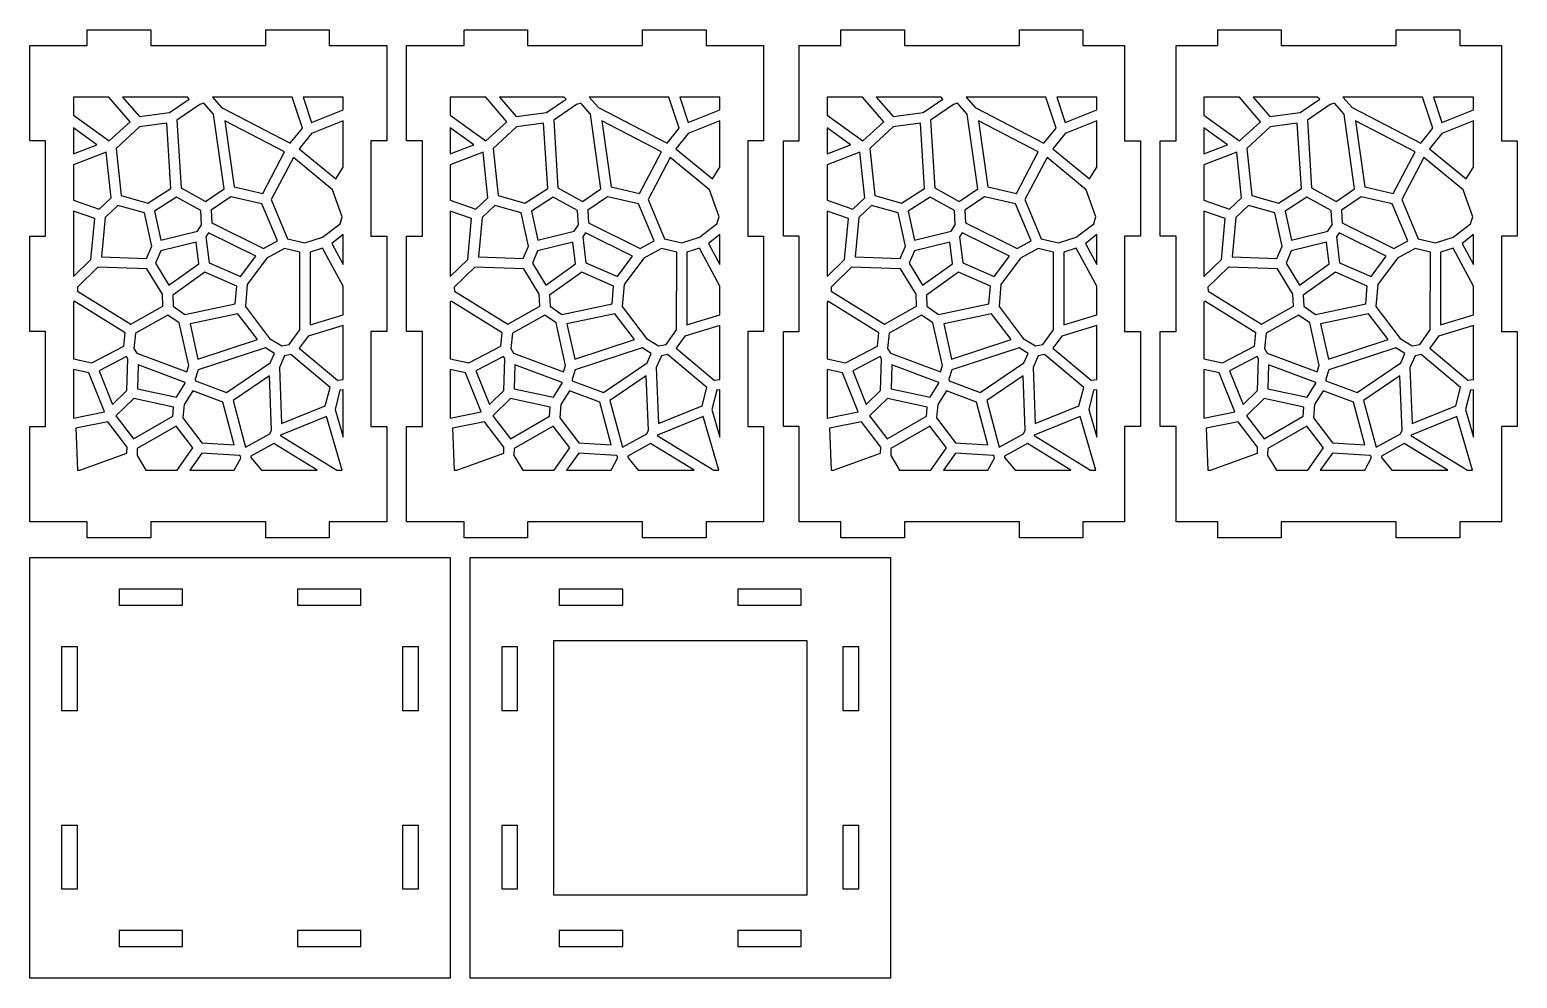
# Model space of a CAD drawing. Header units: millimetres. Extents: x 0 to 375, y -239 to 0.
import ezdxf

# ---------------------------------------------------------------- set-up
doc = ezdxf.new("R2010")
doc.units = ezdxf.units.MM
doc.layers.add('CUT', color=1, linetype='Continuous')

msp = doc.modelspace()

# ---------------------------------------------------------------- linework, layer by layer
at = {"layer": 'CUT'}
for points in [[(4, -124), (0, -124), (0, -100), (4, -100), (4, -76), (0, -76), (0, -52), (4, -52), (4, -28), (0, -28), (0, -4), (4, -4), (14.5, -4), (14.5, 0), (30.5, 0), (30.5, -4), (59.5, -4), (59.5, 0), (75.5, 0), (75.5, -4), (86, -4), (90, -4), (90, -28), (86, -28), (86, -52), (90, -52), (90, -76), (86, -76), (86, -100), (90, -100), (90, -124), (86, -124), (75.5, -124), (75.5, -128), (59.5, -128), (59.5, -124), (30.5, -124), (30.5, -128), (14.5, -128), (14.5, -124), (4, -124)], [(99, -124), (95, -124), (95, -100), (99, -100), (99, -76), (95, -76), (95, -52), (99, -52), (99, -28), (95, -28), (95, -4), (99, -4), (109.5, -4), (109.5, 0), (125.5, 0), (125.5, -4), (154.5, -4), (154.5, 0), (170.5, 0), (170.5, -4), (181, -4), (185, -4), (185, -28), (181, -28), (181, -52), (185, -52), (185, -76), (181, -76), (181, -100), (185, -100), (185, -124), (181, -124), (170.5, -124), (170.5, -128), (154.5, -128), (154.5, -124), (125.5, -124), (125.5, -128), (109.5, -128), (109.5, -124), (99, -124)], [(265.5, -128), (249.5, -128), (249.5, -124), (220.5, -124), (220.5, -128), (204.5, -128), (204.5, -124), (194, -124), (194, -100), (190, -100), (190, -76), (194, -76), (194, -52), (190, -52), (190, -28), (194, -28), (194, -4), (204.5, -4), (204.5, 0), (220.5, 0), (220.5, -4), (249.5, -4), (249.5, 0), (265.5, 0), (265.5, -4), (276, -4), (276, -28), (280, -28), (280, -52), (276, -52), (276, -76), (280, -76), (280, -100), (276, -100), (276, -124), (265.5, -124), (265.5, -128)], [(360.5, -128), (344.5, -128), (344.5, -124), (315.5, -124), (315.5, -128), (299.5, -128), (299.5, -124), (289, -124), (289, -100), (285, -100), (285, -76), (289, -76), (289, -52), (285, -52), (285, -28), (289, -28), (289, -4), (299.5, -4), (299.5, 0), (315.5, 0), (315.5, -4), (344.5, -4), (344.5, 0), (360.5, 0), (360.5, -4), (371, -4), (371, -28), (375, -28), (375, -52), (371, -52), (371, -76), (375, -76), (375, -100), (371, -100), (371, -124), (360.5, -124), (360.5, -128)], [(25.31, -23.16), (19.95, -17), (11, -17), (11, -21.49), (20, -28.01), (25.31, -23.16)], [(40.21, -17.46), (39.73, -17), (23.4, -17), (27.65, -21.89), (35.26, -20.85), (40.21, -17.46)], [(44.32, -43.25), (49, -40.06), (46.33, -21.24), (43.89, -18.48), (42.85, -18.81), (37.08, -22.75), (38.16, -39.87), (44.32, -43.25)], [(68.74, -24.8), (66.15, -17), (46.05, -17), (48.38, -19.63), (65.67, -28.57), (68.74, -24.8)], [(79, -17), (68.89, -17), (71, -23.36), (79, -20.19), (79, -17)], [(120.31, -23.16), (114.95, -17), (106, -17), (106, -21.49), (115, -28.01), (120.31, -23.16)], [(135.21, -17.46), (134.73, -17), (118.4, -17), (122.65, -21.89), (130.26, -20.85), (135.21, -17.46)], [(139.32, -43.25), (144, -40.06), (141.33, -21.24), (138.89, -18.48), (137.85, -18.81), (132.08, -22.75), (133.16, -39.87), (139.32, -43.25)], [(163.74, -24.8), (161.15, -17), (141.05, -17), (143.38, -19.63), (160.67, -28.57), (163.74, -24.8)], [(174, -17), (163.89, -17), (166, -23.36), (174, -20.19), (174, -17)], [(215.31, -23.16), (209.95, -17), (201, -17), (201, -21.49), (210, -28.01), (215.31, -23.16)], [(230.21, -17.46), (229.73, -17), (213.4, -17), (217.65, -21.89), (225.26, -20.85), (230.21, -17.46)], [(234.32, -43.25), (239, -40.06), (236.33, -21.24), (233.89, -18.48), (232.85, -18.81), (227.08, -22.75), (228.16, -39.87), (234.32, -43.25)], [(258.74, -24.8), (256.15, -17), (236.05, -17), (238.38, -19.63), (255.67, -28.57), (258.74, -24.8)], [(269, -17), (258.89, -17), (261, -23.36), (269, -20.19), (269, -17)], [(310.31, -23.16), (304.95, -17), (296, -17), (296, -21.49), (305, -28.01), (310.31, -23.16)], [(325.21, -17.46), (324.73, -17), (308.4, -17), (312.65, -21.89), (320.26, -20.85), (325.21, -17.46)], [(329.32, -43.25), (334, -40.06), (331.33, -21.24), (328.89, -18.48), (327.85, -18.81), (322.08, -22.75), (323.16, -39.87), (329.32, -43.25)], [(353.74, -24.8), (351.15, -17), (331.05, -17), (333.38, -19.63), (350.67, -28.57), (353.74, -24.8)], [(364, -17), (353.89, -17), (356, -23.36), (364, -20.19), (364, -17)], [(11, -31.29), (16.93, -29), (11, -24.7), (11, -31.29)], [(23.08, -41.8), (29.78, -43.66), (35.57, -39.98), (34.53, -23.57), (27.71, -24.5), (21.81, -29.88), (23.08, -41.8)], [(49.21, -22.98), (51.56, -39.61), (58.76, -41.24), (64.25, -30.77), (49.21, -22.98)], [(77.13, -37.59), (79, -34.6), (79, -22.99), (70.99, -26.15), (67.9, -30.01), (77.13, -37.59)], [(106, -31.29), (111.93, -29), (106, -24.7), (106, -31.29)], [(118.08, -41.8), (124.78, -43.66), (130.57, -39.98), (129.53, -23.57), (122.71, -24.5), (116.81, -29.88), (118.08, -41.8)], [(144.21, -22.98), (146.56, -39.61), (153.76, -41.24), (159.25, -30.77), (144.21, -22.98)], [(172.13, -37.59), (174, -34.6), (174, -22.99), (165.99, -26.15), (162.9, -30.01), (172.13, -37.59)], [(201, -31.29), (206.93, -29), (201, -24.7), (201, -31.29)], [(213.08, -41.8), (219.78, -43.66), (225.57, -39.98), (224.53, -23.57), (217.71, -24.5), (211.81, -29.88), (213.08, -41.8)], [(239.21, -22.98), (241.56, -39.61), (248.76, -41.24), (254.25, -30.77), (239.21, -22.98)], [(267.13, -37.59), (269, -34.6), (269, -22.99), (260.99, -26.15), (257.9, -30.01), (267.13, -37.59)], [(296, -31.29), (301.93, -29), (296, -24.7), (296, -31.29)], [(308.08, -41.8), (314.78, -43.66), (320.57, -39.98), (319.53, -23.57), (312.71, -24.5), (306.81, -29.88), (308.08, -41.8)], [(334.21, -22.98), (336.56, -39.61), (343.76, -41.24), (349.25, -30.77), (334.21, -22.98)], [(362.13, -37.59), (364, -34.6), (364, -22.99), (355.99, -26.15), (352.9, -30.01), (362.13, -37.59)], [(19.3, -30.88), (11, -34.07), (11, -42.92), (17.46, -45.19), (20.52, -42.31), (19.3, -30.88)], [(78.25, -48.93), (78.8, -47.18), (76.34, -40.31), (66.45, -32.18), (60.88, -42.79), (65.02, -52.65), (69.35, -53.71), (73.84, -52.29), (78.25, -48.93)], [(114.3, -30.88), (106, -34.07), (106, -42.92), (112.46, -45.19), (115.52, -42.31), (114.3, -30.88)], [(173.25, -48.93), (173.8, -47.18), (171.34, -40.31), (161.45, -32.18), (155.88, -42.79), (160.02, -52.65), (164.35, -53.71), (168.84, -52.29), (173.25, -48.93)], [(209.3, -30.88), (201, -34.07), (201, -42.92), (207.46, -45.19), (210.52, -42.31), (209.3, -30.88)], [(268.25, -48.93), (268.8, -47.18), (266.34, -40.31), (256.45, -32.18), (250.88, -42.79), (255.02, -52.65), (259.35, -53.71), (263.84, -52.29), (268.25, -48.93)], [(304.3, -30.88), (296, -34.07), (296, -42.92), (302.46, -45.19), (305.52, -42.31), (304.3, -30.88)], [(363.25, -48.93), (363.8, -47.18), (361.34, -40.31), (351.45, -32.18), (345.88, -42.79), (350.02, -52.65), (354.35, -53.71), (358.84, -52.29), (363.25, -48.93)], [(29.43, -57.6), (30.74, -54.51), (28.89, -46.11), (22.24, -44.27), (19.02, -47.29), (18.09, -57.22), (29.43, -57.6)], [(33.08, -53.05), (42.25, -50.77), (43.3, -49.12), (43.13, -45.57), (36.96, -42.17), (31.46, -45.67), (33.08, -53.05)], [(45.88, -48.64), (58.91, -55.1), (62.42, -53.18), (58.5, -43.85), (50.66, -42.07), (45.73, -45.44), (45.88, -48.64)], [(124.43, -57.6), (125.74, -54.51), (123.89, -46.11), (117.24, -44.27), (114.02, -47.29), (113.09, -57.22), (124.43, -57.6)], [(128.08, -53.05), (137.25, -50.77), (138.3, -49.12), (138.13, -45.57), (131.96, -42.17), (126.46, -45.67), (128.08, -53.05)], [(140.88, -48.64), (153.91, -55.1), (157.42, -53.18), (153.5, -43.85), (145.66, -42.07), (140.73, -45.44), (140.88, -48.64)], [(219.43, -57.6), (220.74, -54.51), (218.89, -46.11), (212.24, -44.27), (209.02, -47.29), (208.09, -57.22), (219.43, -57.6)], [(223.08, -53.05), (232.25, -50.77), (233.3, -49.12), (233.13, -45.57), (226.96, -42.17), (221.46, -45.67), (223.08, -53.05)], [(235.88, -48.64), (248.91, -55.1), (252.42, -53.18), (248.5, -43.85), (240.66, -42.07), (235.73, -45.44), (235.88, -48.64)], [(314.43, -57.6), (315.74, -54.51), (313.89, -46.11), (307.24, -44.27), (304.02, -47.29), (303.09, -57.22), (314.43, -57.6)], [(318.08, -53.05), (327.25, -50.77), (328.3, -49.12), (328.13, -45.57), (321.96, -42.17), (316.46, -45.67), (318.08, -53.05)], [(330.88, -48.64), (343.91, -55.1), (347.42, -53.18), (343.5, -43.85), (335.66, -42.07), (330.73, -45.44), (330.88, -48.64)], [(16.39, -47.57), (11, -45.68), (11, -62.18), (15.42, -57.88), (16.39, -47.57)], [(111.39, -47.57), (106, -45.68), (106, -62.18), (110.42, -57.88), (111.39, -47.57)], [(206.39, -47.57), (201, -45.68), (201, -62.18), (205.42, -57.88), (206.39, -47.57)], [(301.39, -47.57), (296, -45.68), (296, -62.18), (300.42, -57.88), (301.39, -47.57)], [(44.41, -52.21), (45.19, -58.72), (53.15, -62.15), (56.97, -57.04), (45.08, -51.15), (44.41, -52.21)], [(79, -59.14), (79, -51.63), (76.13, -53.82), (79, -59.14)], [(139.41, -52.21), (140.19, -58.72), (148.15, -62.15), (151.97, -57.04), (140.08, -51.15), (139.41, -52.21)], [(174, -59.14), (174, -51.63), (171.13, -53.82), (174, -59.14)], [(234.41, -52.21), (235.19, -58.72), (243.15, -62.15), (246.97, -57.04), (235.08, -51.15), (234.41, -52.21)], [(269, -59.14), (269, -51.63), (266.13, -53.82), (269, -59.14)], [(329.41, -52.21), (330.19, -58.72), (338.15, -62.15), (341.97, -57.04), (330.08, -51.15), (329.41, -52.21)], [(364, -59.14), (364, -51.63), (361.13, -53.82), (364, -59.14)], [(31.74, -58.82), (35.1, -64.33), (42.61, -59.01), (41.95, -53.52), (33.04, -55.74), (31.74, -58.82)], [(65.4, -79.29), (68.07, -75.65), (68.09, -56.08), (64.26, -55.14), (59.81, -57.57), (54.84, -64.23), (54.35, -69.74), (60.47, -77.77), (63.55, -79.68), (65.4, -79.29)], [(70.69, -56.02), (70.67, -74.33), (79, -71.84), (79, -64.61), (73.82, -55.02), (70.69, -56.02)], [(126.74, -58.82), (130.1, -64.33), (137.61, -59.01), (136.95, -53.52), (128.04, -55.74), (126.74, -58.82)], [(160.4, -79.29), (163.07, -75.65), (163.09, -56.08), (159.26, -55.14), (154.81, -57.57), (149.84, -64.23), (149.35, -69.74), (155.47, -77.77), (158.55, -79.68), (160.4, -79.29)], [(165.69, -56.02), (165.67, -74.33), (174, -71.84), (174, -64.61), (168.82, -55.02), (165.69, -56.02)], [(221.74, -58.82), (225.1, -64.33), (232.61, -59.01), (231.95, -53.52), (223.04, -55.74), (221.74, -58.82)], [(255.4, -79.29), (258.07, -75.65), (258.09, -56.08), (254.26, -55.14), (249.81, -57.57), (244.84, -64.23), (244.35, -69.74), (250.47, -77.77), (253.55, -79.68), (255.4, -79.29)], [(260.69, -56.02), (260.67, -74.33), (269, -71.84), (269, -64.61), (263.82, -55.02), (260.69, -56.02)], [(316.74, -58.82), (320.1, -64.33), (327.61, -59.01), (326.95, -53.52), (318.04, -55.74), (316.74, -58.82)], [(350.4, -79.29), (353.07, -75.65), (353.09, -56.08), (349.26, -55.14), (344.81, -57.57), (339.84, -64.23), (339.35, -69.74), (345.47, -77.77), (348.55, -79.68), (350.4, -79.29)], [(355.69, -56.02), (355.67, -74.33), (364, -71.84), (364, -64.61), (358.82, -55.02), (355.69, -56.02)], [(12.06, -65.84), (25.49, -74.16), (33.57, -69.65), (33.44, -66.59), (29.54, -60.2), (17.18, -59.8), (12.02, -64.82), (12.06, -65.84)], [(107.06, -65.84), (120.49, -74.16), (128.57, -69.65), (128.44, -66.59), (124.54, -60.2), (112.18, -59.8), (107.02, -64.82), (107.06, -65.84)], [(202.06, -65.84), (215.49, -74.16), (223.57, -69.65), (223.44, -66.59), (219.54, -60.2), (207.18, -59.8), (202.02, -64.82), (202.06, -65.84)], [(297.06, -65.84), (310.49, -74.16), (318.57, -69.65), (318.44, -66.59), (314.54, -60.2), (302.18, -59.8), (297.02, -64.82), (297.06, -65.84)], [(36.18, -69.69), (39.12, -71.71), (51.8, -69.05), (52.2, -64.57), (44.15, -61.1), (36.05, -66.84), (36.18, -69.69)], [(131.18, -69.69), (134.12, -71.71), (146.8, -69.05), (147.2, -64.57), (139.15, -61.1), (131.05, -66.84), (131.18, -69.69)], [(226.18, -69.69), (229.12, -71.71), (241.8, -69.05), (242.2, -64.57), (234.15, -61.1), (226.05, -66.84), (226.18, -69.69)], [(321.18, -69.69), (324.12, -71.71), (336.8, -69.05), (337.2, -64.57), (329.15, -61.1), (321.05, -66.84), (321.18, -69.69)], [(11, -82.94), (15.66, -83.95), (23.73, -79.73), (24.08, -76.35), (11.2, -68.37), (11, -68.68), (11, -82.94)], [(106, -82.94), (110.66, -83.95), (118.73, -79.73), (119.08, -76.35), (106.2, -68.37), (106, -68.68), (106, -82.94)], [(201, -82.94), (205.66, -83.95), (213.73, -79.73), (214.08, -76.35), (201.2, -68.37), (201, -68.68), (201, -82.94)], [(296, -82.94), (300.66, -83.95), (308.73, -79.73), (309.08, -76.35), (296.2, -68.37), (296, -68.68), (296, -82.94)], [(40.09, -84.6), (37.69, -73.88), (34.84, -71.93), (26.68, -76.48), (26.28, -80.29), (26.97, -81.53), (39.58, -86.22), (40.09, -84.6)], [(57.44, -78.07), (52.47, -71.56), (40.4, -74.09), (42.4, -82.98), (57.44, -78.07)], [(70.16, -77.2), (67.93, -80.24), (77.56, -88.3), (79, -88.14), (79, -74.55), (70.16, -77.2)], [(135.09, -84.6), (132.69, -73.88), (129.84, -71.93), (121.68, -76.48), (121.28, -80.29), (121.97, -81.53), (134.58, -86.22), (135.09, -84.6)], [(152.44, -78.07), (147.47, -71.56), (135.4, -74.09), (137.4, -82.98), (152.44, -78.07)], [(165.16, -77.2), (162.93, -80.24), (172.56, -88.3), (174, -88.14), (174, -74.55), (165.16, -77.2)], [(230.09, -84.6), (227.69, -73.88), (224.84, -71.93), (216.68, -76.48), (216.28, -80.29), (216.97, -81.53), (229.58, -86.22), (230.09, -84.6)], [(247.44, -78.07), (242.47, -71.56), (230.4, -74.09), (232.4, -82.98), (247.44, -78.07)], [(260.16, -77.2), (257.93, -80.24), (267.56, -88.3), (269, -88.14), (269, -74.55), (260.16, -77.2)], [(325.09, -84.6), (322.69, -73.88), (319.84, -71.93), (311.68, -76.48), (311.28, -80.29), (311.97, -81.53), (324.58, -86.22), (325.09, -84.6)], [(342.44, -78.07), (337.47, -71.56), (325.4, -74.09), (327.4, -82.98), (342.44, -78.07)], [(355.16, -77.2), (352.93, -80.24), (362.56, -88.3), (364, -88.14), (364, -74.55), (355.16, -77.2)], [(17.49, -85.93), (20.9, -94.46), (24.51, -90.93), (24.75, -82.9), (24.42, -82.3), (17.49, -85.93)], [(60.61, -83.95), (61.66, -81.57), (59.41, -80.17), (42.48, -85.69), (41.73, -88.05), (41.77, -88.46), (49.61, -91.44), (60.61, -83.95)], [(63.49, -99.24), (74.51, -94.77), (75.7, -90.13), (65.81, -81.86), (64.23, -82.2), (62.96, -85.07), (63.49, -99.24)], [(112.49, -85.93), (115.9, -94.46), (119.51, -90.93), (119.75, -82.9), (119.42, -82.3), (112.49, -85.93)], [(155.61, -83.95), (156.66, -81.57), (154.41, -80.17), (137.48, -85.69), (136.73, -88.05), (136.77, -88.46), (144.61, -91.44), (155.61, -83.95)], [(158.49, -99.24), (169.51, -94.77), (170.7, -90.13), (160.81, -81.86), (159.23, -82.2), (157.96, -85.07), (158.49, -99.24)], [(207.49, -85.93), (210.9, -94.46), (214.51, -90.93), (214.75, -82.9), (214.42, -82.3), (207.49, -85.93)], [(250.61, -83.95), (251.66, -81.57), (249.41, -80.17), (232.48, -85.69), (231.73, -88.05), (231.77, -88.46), (239.61, -91.44), (250.61, -83.95)], [(253.49, -99.24), (264.51, -94.77), (265.7, -90.13), (255.81, -81.86), (254.23, -82.2), (252.96, -85.07), (253.49, -99.24)], [(302.49, -85.93), (305.9, -94.46), (309.51, -90.93), (309.75, -82.9), (309.42, -82.3), (302.49, -85.93)], [(345.61, -83.95), (346.66, -81.57), (344.41, -80.17), (327.48, -85.69), (326.73, -88.05), (326.77, -88.46), (334.61, -91.44), (345.61, -83.95)], [(348.49, -99.24), (359.51, -94.77), (360.7, -90.13), (350.81, -81.86), (349.23, -82.2), (347.96, -85.07), (348.49, -99.24)], [(18.84, -96.31), (14.89, -86.45), (11, -85.6), (11, -97.85), (18.84, -96.31)], [(27.31, -84.43), (27.13, -90.45), (37.01, -92.57), (39.22, -89.07), (39.19, -88.85), (27.31, -84.43)], [(113.84, -96.31), (109.89, -86.45), (106, -85.6), (106, -97.85), (113.84, -96.31)], [(122.31, -84.43), (122.13, -90.45), (132.01, -92.57), (134.22, -89.07), (134.19, -88.85), (122.31, -84.43)], [(208.84, -96.31), (204.89, -86.45), (201, -85.6), (201, -97.85), (208.84, -96.31)], [(217.31, -84.43), (217.13, -90.45), (227.01, -92.57), (229.22, -89.07), (229.19, -88.85), (217.31, -84.43)], [(303.84, -96.31), (299.89, -86.45), (296, -85.6), (296, -97.85), (303.84, -96.31)], [(312.31, -84.43), (312.13, -90.45), (322.01, -92.57), (324.22, -89.07), (324.19, -88.85), (312.31, -84.43)], [(54.43, -105.18), (60.54, -101.86), (60.95, -100.9), (60.44, -87.21), (51.27, -93.45), (54.4, -105.16), (54.43, -105.18)], [(149.43, -105.18), (155.54, -101.86), (155.95, -100.9), (155.44, -87.21), (146.27, -93.45), (149.4, -105.16), (149.43, -105.18)], [(244.43, -105.18), (250.54, -101.86), (250.95, -100.9), (250.44, -87.21), (241.27, -93.45), (244.4, -105.16), (244.43, -105.18)], [(339.43, -105.18), (345.54, -101.86), (345.95, -100.9), (345.44, -87.21), (336.27, -93.45), (339.4, -105.16), (339.43, -105.18)], [(21.74, -97.26), (26.18, -103.04), (36.03, -97.38), (36.23, -95.06), (26.2, -92.91), (21.74, -97.26)], [(43.42, -104.07), (51.55, -104.58), (48.7, -93.87), (41.09, -90.98), (38.89, -94.45), (38.6, -97.78), (43.42, -104.07)], [(78.2, -90.85), (76.96, -95.71), (79, -102.64), (79, -90.75), (78.2, -90.85)], [(116.74, -97.26), (121.18, -103.04), (131.03, -97.38), (131.23, -95.06), (121.2, -92.91), (116.74, -97.26)], [(138.42, -104.07), (146.55, -104.58), (143.7, -93.87), (136.09, -90.98), (133.89, -94.45), (133.6, -97.78), (138.42, -104.07)], [(173.2, -90.85), (171.96, -95.71), (174, -102.64), (174, -90.75), (173.2, -90.85)], [(211.74, -97.26), (216.18, -103.04), (226.03, -97.38), (226.23, -95.06), (216.2, -92.91), (211.74, -97.26)], [(233.42, -104.07), (241.55, -104.58), (238.7, -93.87), (231.09, -90.98), (228.89, -94.45), (228.6, -97.78), (233.42, -104.07)], [(268.2, -90.85), (266.96, -95.71), (269, -102.64), (269, -90.75), (268.2, -90.85)], [(306.74, -97.26), (311.18, -103.04), (321.03, -97.38), (321.23, -95.06), (311.2, -92.91), (306.74, -97.26)], [(328.42, -104.07), (336.55, -104.58), (333.7, -93.87), (326.09, -90.98), (323.89, -94.45), (323.6, -97.78), (328.42, -104.07)], [(363.2, -90.85), (361.96, -95.71), (364, -102.64), (364, -90.75), (363.2, -90.85)], [(77.44, -111), (78.75, -111), (74.77, -97.48), (63.25, -102.15), (63.2, -102.27), (77.44, -111)], [(172.44, -111), (173.75, -111), (169.77, -97.48), (158.25, -102.15), (158.2, -102.27), (172.44, -111)], [(267.44, -111), (268.75, -111), (264.77, -97.48), (253.25, -102.15), (253.2, -102.27), (267.44, -111)], [(362.44, -111), (363.75, -111), (359.77, -97.48), (348.25, -102.15), (348.2, -102.27), (362.44, -111)], [(12.03, -111), (12.63, -111), (24.49, -106.69), (24.53, -105.16), (19.65, -98.8), (11.58, -100.38), (12.03, -111)], [(29.3, -111), (37.17, -111), (41.13, -105.37), (36.93, -99.87), (27.12, -105.5), (27.07, -107.27), (29.3, -111)], [(107.03, -111), (107.63, -111), (119.49, -106.69), (119.53, -105.16), (114.65, -98.8), (106.58, -100.38), (107.03, -111)], [(124.3, -111), (132.17, -111), (136.13, -105.37), (131.93, -99.87), (122.12, -105.5), (122.07, -107.27), (124.3, -111)], [(202.03, -111), (202.63, -111), (214.49, -106.69), (214.53, -105.16), (209.65, -98.8), (201.58, -100.38), (202.03, -111)], [(219.3, -111), (227.17, -111), (231.13, -105.37), (226.93, -99.87), (217.12, -105.5), (217.07, -107.27), (219.3, -111)], [(297.03, -111), (297.63, -111), (309.49, -106.69), (309.53, -105.16), (304.65, -98.8), (296.58, -100.38), (297.03, -111)], [(314.3, -111), (322.17, -111), (326.13, -105.37), (321.93, -99.87), (312.12, -105.5), (312.07, -107.27), (314.3, -111)], [(58.42, -111), (72.46, -111), (61.52, -104.29), (55.74, -107.42), (55.77, -107.76), (58.42, -111)], [(153.42, -111), (167.46, -111), (156.52, -104.29), (150.74, -107.42), (150.77, -107.76), (153.42, -111)], [(248.42, -111), (262.46, -111), (251.52, -104.29), (245.74, -107.42), (245.77, -107.76), (248.42, -111)], [(343.42, -111), (357.46, -111), (346.52, -104.29), (340.74, -107.42), (340.77, -107.76), (343.42, -111)], [(51.57, -111), (53.18, -107.98), (53.14, -107.44), (52.87, -107.27), (43.39, -106.68), (40.35, -111), (51.57, -111)], [(146.57, -111), (148.18, -107.98), (148.14, -107.44), (147.87, -107.27), (138.39, -106.68), (135.35, -111), (146.57, -111)], [(241.57, -111), (243.18, -107.98), (243.14, -107.44), (242.87, -107.27), (233.39, -106.68), (230.35, -111), (241.57, -111)], [(336.57, -111), (338.18, -107.98), (338.14, -107.44), (337.87, -107.27), (328.39, -106.68), (325.35, -111), (336.57, -111)], [(0, -239), (0, -133), (106, -133), (106, -239), (0, -239)], [(111, -133), (217, -133), (217, -239), (111, -239), (111, -133)], [(22.5, -141), (22.5, -145), (38.5, -145), (38.5, -141), (22.5, -141)], [(67.5, -141), (67.5, -145), (83.5, -145), (83.5, -141), (67.5, -141)], [(133.5, -141), (133.5, -145), (149.5, -145), (149.5, -141), (133.5, -141)], [(178.5, -141), (178.5, -145), (194.5, -145), (194.5, -141), (178.5, -141)], [(8, -155.5), (8, -171.5), (12, -171.5), (12, -155.5), (8, -155.5)], [(94, -155.5), (94, -171.5), (98, -171.5), (98, -155.5), (94, -155.5)], [(119, -155.5), (119, -171.5), (123, -171.5), (123, -155.5), (119, -155.5)], [(132, -154), (132, -218), (196, -218), (196, -154), (132, -154)], [(205, -155.5), (205, -171.5), (209, -171.5), (209, -155.5), (205, -155.5)], [(8, -200.5), (8, -216.5), (12, -216.5), (12, -200.5), (8, -200.5)], [(94, -200.5), (94, -216.5), (98, -216.5), (98, -200.5), (94, -200.5)], [(119, -200.5), (119, -216.5), (123, -216.5), (123, -200.5), (119, -200.5)], [(205, -200.5), (205, -216.5), (209, -216.5), (209, -200.5), (205, -200.5)], [(22.5, -227), (22.5, -231), (38.5, -231), (38.5, -227), (22.5, -227)], [(67.5, -227), (67.5, -231), (83.5, -231), (83.5, -227), (67.5, -227)], [(133.5, -227), (133.5, -231), (149.5, -231), (149.5, -227), (133.5, -227)], [(178.5, -227), (178.5, -231), (194.5, -231), (194.5, -227), (178.5, -227)]]:
    msp.add_lwpolyline(points, close=True, dxfattribs=at)

doc.saveas('drawing.dxf')
